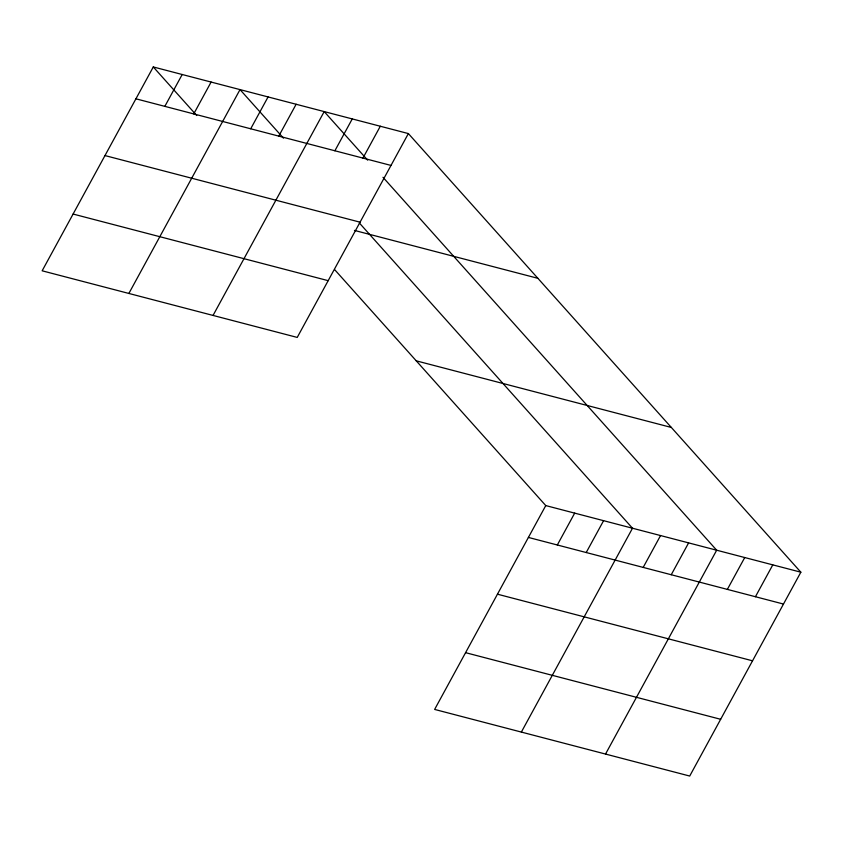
<?xml version="1.0" encoding="UTF-8"?>
<svg xmlns="http://www.w3.org/2000/svg" width="843" height="843" viewBox="0 0 843 843"><rect width="100%" height="100%" fill="white"/><g stroke="black" fill="none" stroke-linecap="round" stroke-linejoin="round"><path stroke-width="1.26" d="M153.289 66.955L42.15 270.803L297.231 337.421L408.37 133.573L153.289 66.955L196.746 115.523M164.838 106.355L182.204 74.5M193.742 113.91L211.108 82.056M128.874 293.448L240.023 89.6L283.48 138.168M250.708 128.779L268.074 96.934M278.77 136.113L296.135 104.258M213.047 315.44L324.197 111.582L367.653 160.149M334.882 150.771L352.258 118.916M362.943 158.094L380.309 126.239M334.608 269.591L545.769 505.579L434.63 709.427L689.711 776.045L800.85 572.197L408.37 133.573M557.318 544.989L574.684 513.134M586.222 552.534L603.588 520.679M521.353 732.082L632.503 528.234L359.308 222.921M643.188 567.413L660.554 535.558M671.249 574.736L688.615 542.881M605.527 754.063L716.676 550.216L382.985 177.293M727.361 589.394L744.738 557.539M755.423 596.728L772.789 564.873M135.923 98.81L391.004 165.428M104.975 155.565L360.056 222.183M354.45 230.413L537.887 278.316M73.099 214.048L328.169 280.666M416.252 360.836L671.334 427.454M545.769 505.579L800.85 572.197M528.403 537.434L783.484 604.052M497.454 594.189L752.536 660.807M465.578 652.672L720.649 719.29"/></g></svg>
